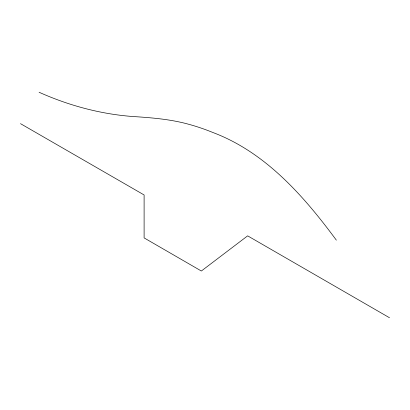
<?xml version="1.0" encoding="UTF-8"?>
<svg xmlns="http://www.w3.org/2000/svg" width="410" height="410" viewBox="0 0 410 410"><rect width="100%" height="100%" fill="white"/><g stroke="black" fill="none" stroke-linecap="round" stroke-linejoin="round"><path stroke-width="0.61" d="M39.099 92.255C70.207 106.169 103.627 114.959 137.704 116.829C154.908 118.018 172.2 119.658 188.866 124.322A307.828 177.725 60 0 1 212.816 132.471C265.557 152.32 303.748 196.011 336.349 240.147M389.5 317.745L247.64 235.847L201.356 271.015L144.105 237.902L144.105 194.955L20.5 123.656"/></g></svg>
